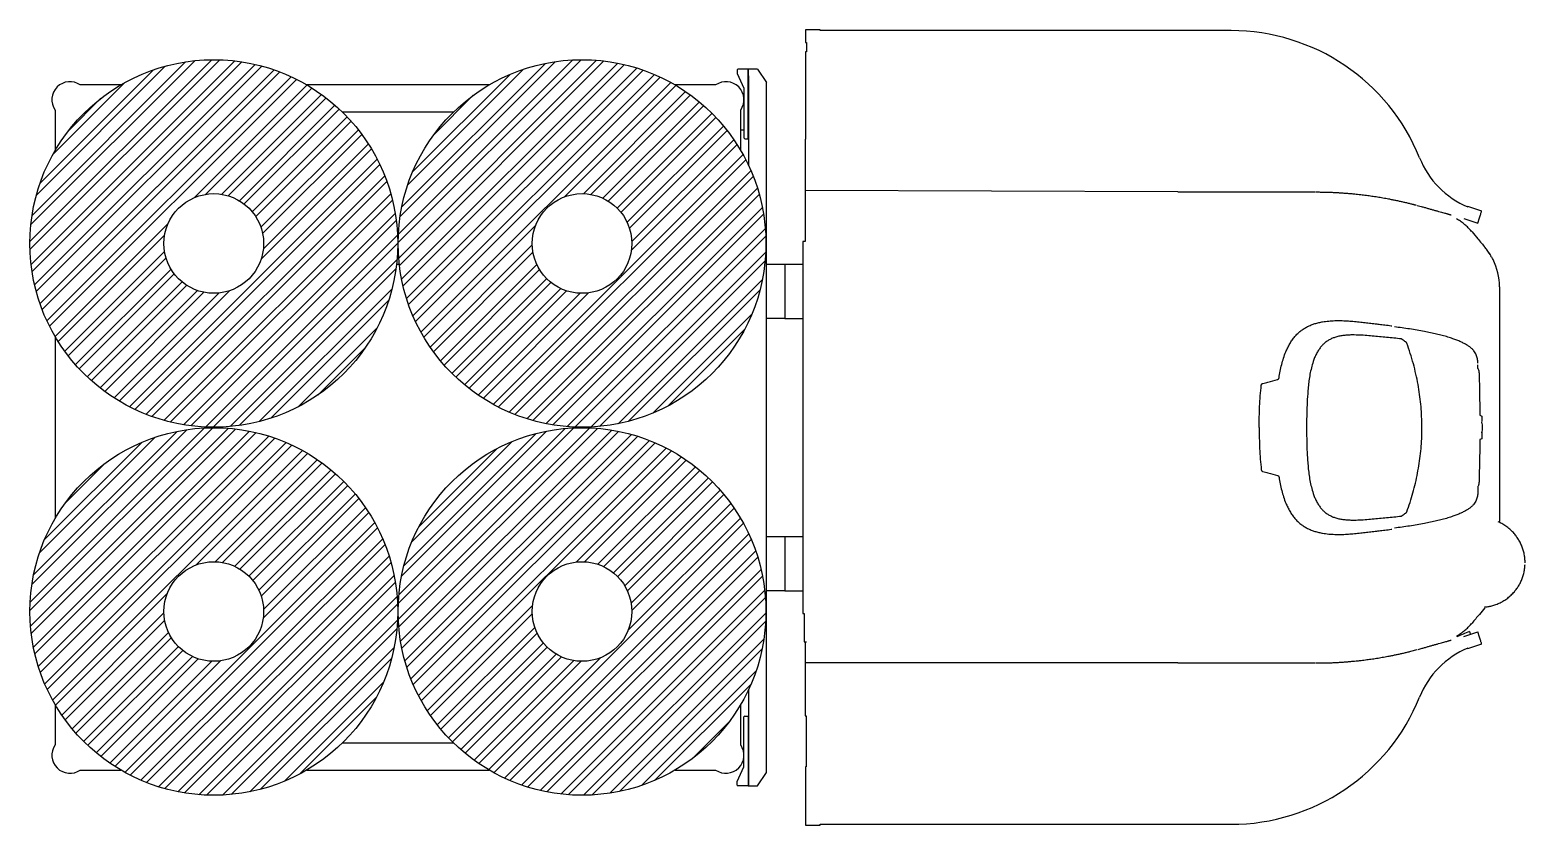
# Model space of a CAD drawing. Header units: millimetres. Extents: x -486 to 2807, y -876 to 876.
import ezdxf

# ---------------------------------------------------------------- set-up
doc = ezdxf.new("R2010")
doc.units = ezdxf.units.MM
doc.header["$LTSCALE"] = 24
doc.header["$MEASUREMENT"] = 0
doc.layers.add('FORM', color=7, linetype='Continuous', lineweight=25)
doc.layers.add('New Body', color=7, linetype='Continuous')

msp = doc.modelspace()

# ---------------------------------------------------------------- hatches: boundary and pattern name
at = {"layer": 'New Body'}
h = msp.add_hatch(dxfattribs=at)
h.set_pattern_fill('ANSI32', color=256, scale=100, angle=180)
h.set_pattern_definition([(225, (2239.08, 2427.774), (26.5165, -26.5165), []), (225, (2221.4, 2427.774), (26.5165, -26.5165), [])])
h.paths.add_polyline_path([(325.1, 405.7, 1), (1135.1, 405.7, 1)])
h.paths.add_polyline_path([(839.9, 405.7, -1), (620.4, 405.7, -1)], flags=16)
h.paths.add_polyline_path([(-485.9, 405.7, 1), (324.1, 405.7, 1)])
h.paths.add_polyline_path([(28.9, 405.7, -1), (-190.6, 405.7, -1)], flags=16)
h.paths.add_polyline_path([(-485.9, -405.3, 1), (324.1, -405.3, 1)])
h.paths.add_polyline_path([(28.9, -405.3, -1), (-190.6, -405.3, -1)], flags=16)
h.paths.add_polyline_path([(325.1, -405.3, 1), (1135.1, -405.3, 1)])
h.paths.add_polyline_path([(839.9, -405.3, -1), (620.4, -405.3, -1)], flags=16)

# ---------------------------------------------------------------- linework, layer by layer
at = {"layer": 'FORM'}
for p, q in [((1073.6, 790.2), (1071.6, 788.2)), ((1071.6, 788.2), (1071.6, 780.2)), ((1071.6, 780.2), (1086.6, 748.2)), ((1095.6, 790.2), (1073.6, 790.2)), ((1095.6, 636.2), (1095.6, 790.2)), ((1096.6, 790.2), (1095.6, 790.2)), ((1104.6, 790.2), (1096.6, 790.2)), ((1096.6, 775.2), (1096.6, 790.2)), ((1096.6, 775.2), (1096.6, 774.9)), ((1096.6, 774.9), (1096.6, 578)), ((1116.6, 790.2), (1104.9, 790.2)), ((1116.6, 790.2), (1136.6, 760.2)), ((1136.6, -759.8), (1136.6, 760.2)), ((-285.7, 755), (-374.9, 755)), ((525.3, 755), (124, 755)), ((1024.2, 755), (935, 755)), ((1086.6, 748.2), (1086.6, 638.2)), ((-430.2, 699.8), (-430.2, 610.6)), ((446.8, 695), (202.5, 695)), ((1079.5, 610.6), (1079.5, 699.8)), ((1079.5, 656.2), (1086.6, 656.2)), ((1086.6, 638.2), (1088.6, 636.2)), ((1088.6, 636.2), (1095.6, 636.2)), ((1095.6, 636.2), (1096.6, 636.2)), ((321.6, 360.2), (327.7, 360.2)), ((1136.6, 360.2), (1176.6, 360.2)), ((1176.6, 360.2), (1216.6, 360.2)), ((1176.6, 360.2), (1176.6, 240.2)), ((1216.6, 360.2), (1216.6, 240.2)), ((1176.6, 240.2), (1136.6, 240.2)), ((1176.6, 240.2), (1216.6, 240.2)), ((-430.2, 200.8), (-430.2, -200.4)), ((1136.6, -239.8), (1176.6, -239.8)), ((1176.6, -239.8), (1216.6, -239.8)), ((1176.6, -239.8), (1176.6, -359.8)), ((1216.6, -239.8), (1216.6, -359.8)), ((1176.6, -359.8), (1136.6, -359.8)), ((1176.6, -359.8), (1216.6, -359.8)), ((1216.6, -359.8), (1216.6, -409.8)), ((1096.6, -577.7), (1096.6, -774.6)), ((-430.2, -610.2), (-430.2, -699.4)), ((1079.5, -699.4), (1079.5, -610.2)), ((1088.6, -635.8), (1086.6, -637.8)), ((1086.6, -747.8), (1086.6, -637.8)), ((1088.6, -635.8), (1095.6, -635.8)), ((1095.6, -635.8), (1095.6, -789.8)), ((1096.6, -635.8), (1095.6, -635.8)), ((202.5, -694.7), (446.8, -694.7)), ((-374.9, -754.7), (-285.7, -754.7)), ((124, -754.7), (525.3, -754.7)), ((935, -754.7), (1024.2, -754.7)), ((1071.6, -779.8), (1086.6, -747.8)), ((1071.6, -787.8), (1071.6, -779.8)), ((1071.6, -787.8), (1073.6, -789.8)), ((1095.6, -789.8), (1073.6, -789.8)), ((1095.6, -789.8), (1096.6, -789.8)), ((1096.6, -774.8), (1096.6, -774.6)), ((1096.6, -774.8), (1096.6, -789.8)), ((1096.6, -789.8), (1104.6, -789.8)), ((1104.9, -789.8), (1116.6, -789.8)), ((1116.6, -789.8), (1136.6, -759.8))]:
    msp.add_line(p, q, dxfattribs=at)
for centre, radius in [((-80.9, 405.7), 405), ((730.1, 405.7), 405), ((-80.9, 405.7), 109.8), ((730.1, 405.7), 109.8), ((-80.9, -405.3), 405), ((730.1, -405.3), 405), ((-80.9, -405.3), 109.8), ((730.1, -405.3), 109.8)]:
    msp.add_circle(centre, radius, dxfattribs=at)
for centre, start, end in [((-397.7, 722.5), 55.069, 214.931), ((1047, 722.5), 325.069, 124.931), ((-397.7, -722.1), 145.069, 304.931), ((1047, -722.1), 235.069, 34.931)]:
    msp.add_arc(centre, 39.7, start, end, dxfattribs=at)
at = {"layer": 'New Body'}
for p, q in [((1254.5, 876.4), (1222.5, 876.4)), ((1222.5, 876.4), (1222.5, 848.4)), ((1254.5, 874.7), (1254.5, 876.4)), ((2159.5, 874.7), (1254.5, 874.7)), ((1224.5, 827.7), (1222.3, 827.7)), ((1222.3, 827.7), (1222.3, 635.3)), ((1222.5, 848.4), (1224.7, 848.4)), ((1224.7, 848.4), (1224.5, 827.7)), ((1222.3, 635.3), (1221.5, 635.3)), ((1221.5, 635.3), (1221.5, 410.2)), ((2042.2, 519.2), (1221.5, 522.7)), ((2042.2, 519.2), (2050.8, 519.2)), ((2050.8, 519.2), (2053.4, 519.2)), ((2053.4, 519.2), (2059.5, 519.2)), ((2569.4, 489.6), (2578.2, 487.2)), ((2711.5, 477.1), (2681.1, 487.3)), ((2702.5, 450.6), (2706.4, 462)), ((2672.2, 460.8), (2702.5, 450.6)), ((1221.5, 410.2), (1216.6, 410.2)), ((1216.6, 410.2), (1216.6, -409.8)), ((2750.5, 310.2), (2750.5, -206.9)), ((2702.7, 141.7), (2702.5, 147.2)), ((2703, 130.4), (2702.8, 138.6)), ((2707.3, 27), (2711.4, 25)), ((2711.4, -24.7), (2707.3, -26.6)), ((2711.9, -10.3), (2711.9, -12.9)), ((2703, -130), (2702.8, -138.3)), ((2702.7, -141.4), (2702.5, -146.8)), ((2702.8, -138.3), (2702.7, -141.4)), ((1216.6, -409.8), (1219.4, -409.8)), ((1219.4, -409.8), (1219.4, -436.8)), ((1219.4, -436.8), (1219.4, -472.3)), ((2672.2, -460.4), (2702.5, -450.2)), ((2684.4, -449.7), (2685.9, -454)), ((2706.4, -461.6), (2702.5, -450.2)), ((1219.4, -472.3), (1224.4, -472.3)), ((1221.5, -472.3), (1221.5, -634.9)), ((2555.2, -493), (2569.2, -489.4)), ((2571.5, -488.7), (2578.2, -486.9)), ((2681.1, -487), (2711.5, -476.8)), ((2042.2, -518.8), (1221.5, -518.8)), ((2042.2, -518.8), (2050.8, -518.8)), ((2050.8, -518.8), (2053.4, -518.8)), ((2053.4, -518.8), (2059.5, -518.8)), ((1221.5, -634.9), (1223.5, -634.9)), ((1223.5, -634.9), (1223.5, -747.3)), ((1223.5, -747.3), (1222.3, -747.3)), ((1222.3, -747.3), (1222.3, -876.1)), ((1222.3, -876.1), (1254.5, -876.1)), ((1254.5, -874.3), (2159.5, -874.3)), ((1254.5, -876.1), (1254.5, -874.3))]:
    msp.add_line(p, q, dxfattribs=at)
at = {"layer": 'New Body', "flags": 128}
for points in [[(2706.4, 462), (2707.1, 464.2), (2707.9, 466.4), (2708.6, 468.5), (2709.2, 470.5), (2709.8, 472.3), (2710.3, 473.8), (2710.8, 475.1), (2711.1, 476.1), (2711.3, 476.7), (2711.4, 477.1), (2711.5, 477.1)], [(2736.3, 370.4), (2735, 372.9), (2733.4, 375.8)], [(2711.5, -476.8), (2711.4, -476.7), (2711.3, -476.4), (2711.1, -475.7), (2710.8, -474.7), (2710.3, -473.5), (2709.8, -471.9), (2709.2, -470.2), (2708.6, -468.2), (2707.9, -466.1), (2707.1, -463.9), (2706.4, -461.6)]]:
    msp.add_lwpolyline(points, dxfattribs=at)
at = {"layer": 'New Body'}
for centre, radius, start, end in [((2159.5, 427.2), 447.5, 21.9313, 90), ((2757.8, 668.1), 197.5, 201.9313, 247.0456), ((2615.5, 310.2), 135, 29.2592, 34.1713), ((2615.5, 310.2), 135, 0, 26.4992), ((2757.8, -667.7), 230, 108.5986, 116.115), ((2757.8, -667.7), 197.5, 112.9544, 158.0687), ((2159.5, -426.8), 447.5, 270, 338.0687)]:
    msp.add_arc(centre, radius, start, end, dxfattribs=at)
msp.add_ellipse((2710.7, 0.2), major_axis=(0, -12), ratio=0.214161, start_param=0, end_param=3.141593, dxfattribs=at)
for points, knots in [([(2059.5, 519.2), (2063.1, 519.2), (2070.4, 519.2), (2081.7, 519.2), (2093.2, 519.2), (2104.9, 519.2), (2116.9, 519.2), (2128.8, 519.2), (2140.5, 519.2), (2152, 519.2), (2163.5, 519.2), (2175.1, 519.2), (2186.7, 519.2), (2198.6, 519.2), (2206.5, 519.2), (2210.4, 519.2)], [0, 0, 0, 0, 0.08247, 0.164842, 0.247203, 0.329441, 0.411641, 0.493633, 0.571766, 0.643235, 0.714793, 0.786019, 0.856887, 0.92779, 1, 1, 1, 1]), ([(2210.6, 519.2), (2235.8, 519.2), (2280.7, 519.2), (2325.6, 519.2), (2345.3, 519.2)], [0, 0, 0, 0, 0.56, 1, 1, 1, 1]), ([(2346.5, 519.2), (2348.8, 519.2), (2354.5, 519.2), (2362.6, 519), (2370.8, 518.8), (2378.2, 518.6), (2386, 518.3), (2393.9, 517.9), (2400.5, 517.5), (2405.9, 517.1), (2410, 516.8), (2414, 516.5), (2417.7, 516.2), (2420.9, 515.9), (2424, 515.7), (2427.7, 515.3), (2432.6, 514.8), (2438.5, 514.2), (2442.7, 513.7), (2445, 513.5)], [0, 0, 0, 0, 0.070247, 0.174385, 0.245252, 0.320065, 0.400078, 0.480024, 0.561189, 0.602638, 0.643733, 0.684477, 0.724869, 0.757293, 0.782, 0.820797, 0.870061, 0.929796, 1, 1, 1, 1]), ([(2445, 513.5), (2449.1, 513), (2457.3, 512), (2469.5, 510.3), (2481.7, 508.5), (2494, 506.4), (2504.7, 504.4), (2514, 502.6), (2521.9, 501), (2529.8, 499.3), (2537.6, 497.6), (2545.5, 495.7), (2550.7, 494.5), (2553.3, 493.8)], [0, 0, 0, 0, 0.112735, 0.223447, 0.336132, 0.448099, 0.560328, 0.633776, 0.706924, 0.779802, 0.853177, 0.926514, 1, 1, 1, 1]), ([(2553.3, 493.8), (2555.6, 493.2), (2558.3, 492.6), (2561.8, 491.7), (2564.1, 491.1), (2566, 490.6), (2567.1, 490.3)], [0, 0, 0, 0, 0.499998, 0.592797, 0.749997, 1, 1, 1, 1]), ([(2578.2, 487.2), (2580.7, 486.5), (2585.5, 485.2), (2592.8, 483.1), (2599.9, 481.1), (2606.8, 479.2), (2613.5, 477.3), (2619.7, 475.5), (2625.4, 474), (2629.8, 472.7), (2633.1, 471.8), (2635.6, 471.1), (2637.6, 470.5), (2639.3, 470.1), (2640.6, 469.7), (2641.6, 469.4), (2642.4, 469.2), (2643, 469), (2643.3, 468.9), (2643.5, 468.9), (2643.6, 468.8), (2643.7, 468.8), (2643.8, 468.8), (2643.9, 468.8), (2643.9, 468.8), (2643.9, 468.7)], [0, 0, 0, 0, 0.062399, 0.124574, 0.186648, 0.248977, 0.311777, 0.374129, 0.436804, 0.499352, 0.540815, 0.582388, 0.624473, 0.665591, 0.707014, 0.749148, 0.795205, 0.84154, 0.889165, 0.907859, 0.925862, 0.944105, 0.962653, 0.97884, 1, 1, 1, 1]), ([(2690.1, 431.2), (2687.9, 433.7), (2683.5, 438.8), (2676.2, 445.6), (2668.5, 451.9), (2661.7, 456.6), (2657.4, 459), (2656, 459.8)], [0, 0, 0, 0, 0.22251, 0.446337, 0.668843, 0.892635, 1, 1, 1, 1]), ([(2690.1, 431.2), (2694.3, 426.2), (2701.3, 418), (2710.8, 406.5), (2716.2, 400.1), (2718.9, 396.9)], [0, 0, 0, 0, 0.440087, 0.720041, 1, 1, 1, 1]), ([(2730.7, 380.5), (2728.9, 383.3), (2726.2, 387.6), (2722.1, 393), (2720, 395.6), (2718.9, 396.9)], [0, 0, 0, 0, 0.498527, 0.749084, 1, 1, 1, 1]), ([(2265.1, 109.6), (2265.9, 114.5), (2267.5, 124.3), (2270.8, 138.9), (2274.9, 153.2), (2279.3, 165.6), (2284, 176.1), (2288.6, 184.8), (2293.9, 193), (2299.7, 200.5), (2306, 207.2), (2312.8, 213.1), (2320.1, 218.2), (2327.7, 222.6), (2335.8, 226.3), (2344.1, 229.2), (2352.5, 231.5), (2362.6, 233.5), (2374.4, 235), (2387.7, 235.8), (2401.1, 235.9), (2414.5, 235.3), (2427.9, 234.3), (2436.8, 233.4), (2441.3, 232.9)], [0, 0, 0, 0, 0.059143, 0.118384, 0.177542, 0.236571, 0.275536, 0.314617, 0.353641, 0.392526, 0.428167, 0.463975, 0.499783, 0.535422, 0.570643, 0.605971, 0.641341, 0.67662, 0.730326, 0.78411, 0.838038, 0.892078, 0.946121, 1, 1, 1, 1]), ([(2441.7, 232.9), (2446, 232.4), (2454.5, 231.5), (2467.3, 230), (2479.6, 228.6), (2487.6, 227.6), (2491.4, 227.1)], [0, 0, 0, 0, 0.257368, 0.514733, 0.772098, 1, 1, 1, 1]), ([(2534.4, 195.5), (2523.6, 196.6), (2507.6, 198.1), (2486.2, 200.1), (2470.4, 201.8), (2454.6, 203.1), (2438.8, 204), (2425.3, 204.2), (2414.1, 203.8), (2405.3, 202.8), (2396.6, 201.3), (2388.4, 199), (2380.8, 196.1), (2374, 192.5), (2367.5, 188.1), (2361.7, 182.9), (2356.5, 177.1), (2351.7, 170.3), (2347.3, 162.7), (2343.4, 154.2), (2339.7, 143.8), (2336.2, 131.6), (2333.1, 117.6), (2330.9, 103.3), (2329.3, 89), (2327.8, 71.1), (2326.5, 49.8), (2325.9, 25), (2325.8, 8.4), (2325.8, 0.2)], [0, 0, 0, 0, 0.090471, 0.133937, 0.177438, 0.220919, 0.264349, 0.307755, 0.33193, 0.356167, 0.380353, 0.40446, 0.42564, 0.446874, 0.468028, 0.489137, 0.510324, 0.531458, 0.556566, 0.581743, 0.606893, 0.645479, 0.684136, 0.722891, 0.76168, 0.800378, 0.866905, 0.933455, 1, 1, 1, 1]), ([(2491.4, 227.1), (2493.7, 226.9), (2498.2, 226.3), (2505.1, 225.4), (2510.2, 224.8), (2513.1, 224.4), (2513.8, 224.3)], [0, 0, 0, 0, 0.304994, 0.609985, 0.914978, 1, 1, 1, 1]), ([(2702.5, 147.2), (2702.3, 148.7), (2701.9, 151.7), (2701, 156.2), (2699.6, 160.6), (2697.3, 165), (2694.3, 169.3), (2690.2, 173.6), (2685.3, 177.7), (2679.4, 181.7), (2672.7, 185.5), (2665.2, 189.1), (2656.9, 192.6), (2647.4, 196.1), (2636.7, 199.6), (2624.6, 203.1), (2611.9, 206.2), (2598.7, 209.1), (2584.5, 212), (2569.2, 214.7), (2552.7, 217.4), (2536.1, 219.8), (2524.9, 221.3), (2519.2, 222)], [0, 0, 0, 0, 0.042344, 0.084611, 0.126787, 0.168965, 0.211328, 0.254052, 0.296478, 0.338613, 0.380734, 0.423097, 0.465816, 0.508334, 0.559137, 0.610001, 0.661123, 0.712126, 0.762795, 0.822038, 0.881265, 0.940578, 1, 1, 1, 1]), ([(2544.3, 188.6), (2541.7, 190.5), (2538.4, 192.8), (2535.1, 195.1), (2534.4, 195.5)], [0, 0, 0, 0, 0.812157, 1, 1, 1, 1]), ([(2546.4, 186), (2546.3, 186.2), (2546.1, 186.8), (2545.4, 187.7), (2544.7, 188.3), (2544.3, 188.6)], [0, 0, 0, 0, 0.134901, 0.598698, 1, 1, 1, 1]), ([(2579.7, 0.2), (2579.7, 2.7), (2579.7, 12.6), (2579, 29.7), (2577.4, 51.5), (2574.8, 73.2), (2571.3, 95.4), (2566.7, 118), (2561, 140.9), (2554.3, 163.6), (2549, 178.6), (2546.4, 186)], [0, 0, 0, 0, 0.040597, 0.155348, 0.270099, 0.385668, 0.501238, 0.625439, 0.749642, 0.874821, 1, 1, 1, 1]), ([(2229.2, 97.2), (2233.1, 98.2), (2243.9, 101.2), (2254.8, 104.1), (2261.8, 106)], [0, 0, 0, 0, 0.352236, 1, 1, 1, 1]), ([(2261.8, 106), (2262.1, 106), (2262.7, 106.2), (2263.8, 106.9), (2264.7, 108.1), (2265, 109.1), (2265.1, 109.6)], [0, 0, 0, 0, 0.135995, 0.426293, 0.713075, 1, 1, 1, 1]), ([(2703, 130.4), (2703, 130.3), (2703.1, 130.1), (2703.5, 129.1), (2704.1, 127.8), (2704.6, 126.6), (2704.7, 126.2)], [0, 0, 0, 0, 0.033703, 0.168519, 0.707786, 1, 1, 1, 1]), ([(2704.7, 126.2), (2704.8, 126), (2704.9, 125.7), (2705.1, 124.6), (2705.3, 123), (2705.4, 121.5), (2705.5, 119.7), (2705.6, 117.4), (2705.7, 114.6), (2705.8, 112), (2705.8, 110.1), (2705.8, 109.4), (2705.8, 109.1)], [0, 0, 0, 0, 0.163032, 0.325067, 0.414232, 0.503302, 0.592684, 0.682136, 0.798915, 0.915993, 0.973041, 1, 1, 1, 1]), ([(2705.8, 109.1), (2705.9, 108.7), (2705.9, 106.3), (2706.2, 96.6), (2706.8, 69.7), (2707.1, 44.6), (2707.3, 27)], [0, 0, 0, 0, 0.016933, 0.084662, 0.355583, 1, 1, 1, 1]), ([(2221.2, 0.2), (2221.3, 7.9), (2221.4, 23.5), (2222.3, 46.8), (2223.7, 70.1), (2225.2, 85.6), (2225.9, 93.4)], [0, 0, 0, 0, 0.249628, 0.499255, 0.749628, 1, 1, 1, 1]), ([(2225.9, 93.4), (2225.9, 93.4), (2226, 93.9), (2226.3, 94.9), (2227.1, 96.1), (2228.2, 96.9), (2228.9, 97.1), (2229.2, 97.2)], [0, 0, 0, 0, 0.00707, 0.27991, 0.552735, 0.829571, 1, 1, 1, 1]), ([(2221.2, 0.2), (2221.3, -7.6), (2221.4, -23.1), (2222.3, -46.4), (2223.7, -69.8), (2225.2, -85.3), (2225.9, -93)], [0, 0, 0, 0, 0.249628, 0.499255, 0.749628, 1, 1, 1, 1]), ([(2325.8, 0.2), (2325.8, -7.9), (2325.9, -24), (2326.5, -48.3), (2327.7, -69.3), (2329.1, -87.2), (2330.8, -101.9), (2333, -116.5), (2336.1, -130.9), (2339.6, -143.4), (2343.4, -153.8), (2347.3, -162.3), (2351.7, -170), (2356.5, -176.7), (2361.7, -182.6), (2367.5, -187.7), (2374, -192.1), (2380.8, -195.7), (2388.4, -198.7), (2396.6, -200.9), (2405.3, -202.5), (2414.1, -203.4), (2425.3, -203.9), (2438.8, -203.7), (2454.6, -202.8), (2470.4, -201.4), (2486.2, -199.8), (2507.6, -197.8), (2523.6, -196.2), (2534.4, -195.2)], [0, 0, 0, 0, 0.064944, 0.129891, 0.194819, 0.234479, 0.274235, 0.313954, 0.353569, 0.393108, 0.418258, 0.443435, 0.468544, 0.489677, 0.510865, 0.531973, 0.553128, 0.574361, 0.595541, 0.619648, 0.643834, 0.66807, 0.692245, 0.735651, 0.779081, 0.822562, 0.866064, 0.909529, 1, 1, 1, 1]), ([(2546.4, -185.7), (2548.8, -178.7), (2553.8, -164.9), (2560.1, -143.7), (2565.6, -122.2), (2570.2, -100.6), (2573.9, -79), (2576.8, -57.3), (2578.7, -35.5), (2579.6, -16.3), (2579.7, -4.4), (2579.7, 0.2)], [0, 0, 0, 0, 0.116311, 0.232621, 0.349726, 0.46683, 0.581692, 0.696553, 0.812227, 0.927901, 1, 1, 1, 1]), ([(2711.4, 25), (2711.4, 25), (2711.5, 24.9), (2711.6, 24.2), (2711.6, 23.1), (2711.7, 21.6), (2711.8, 19.8), (2711.8, 17.8), (2711.8, 15.6), (2711.8, 14), (2711.9, 13.3)], [0, 0, 0, 0, 0.12468, 0.250089, 0.375152, 0.49976, 0.623635, 0.74929, 0.875543, 1, 1, 1, 1]), ([(2707.3, -26.6), (2707.3, -27.1), (2707.3, -29.4), (2707.2, -39.1), (2706.8, -66.1), (2706.3, -91.1), (2705.8, -108.8)], [0, 0, 0, 0, 0.016932, 0.084662, 0.355583, 1, 1, 1, 1]), ([(2711.9, -12.9), (2711.8, -13.7), (2711.8, -15.2), (2711.8, -17.4), (2711.8, -19.5), (2711.7, -21.2), (2711.6, -22.7), (2711.6, -23.8), (2711.5, -24.5), (2711.4, -24.6), (2711.4, -24.7)], [0, 0, 0, 0, 0.124454, 0.250402, 0.375753, 0.500196, 0.624006, 0.749574, 0.875324, 1, 1, 1, 1]), ([(2225.9, -93), (2225.9, -93), (2226, -93.5), (2226.3, -94.5), (2227.1, -95.7), (2228.2, -96.5), (2228.9, -96.8), (2229.2, -96.9)], [0, 0, 0, 0, 0.007071, 0.279911, 0.552736, 0.829571, 1, 1, 1, 1]), ([(2229.2, -96.9), (2233.1, -97.9), (2243.9, -100.8), (2254.8, -103.7), (2261.8, -105.6)], [0, 0, 0, 0, 0.352236, 1, 1, 1, 1]), ([(2261.8, -105.6), (2262.1, -105.7), (2262.7, -105.9), (2263.8, -106.6), (2264.7, -107.8), (2265, -108.7), (2265.1, -109.2)], [0, 0, 0, 0, 0.135994, 0.426294, 0.713075, 1, 1, 1, 1]), ([(2265.1, -109.2), (2265.9, -114.1), (2267.5, -124), (2270.8, -138.5), (2274.9, -152.9), (2279.3, -165.3), (2284, -175.8), (2288.6, -184.4), (2293.9, -192.7), (2299.7, -200.2), (2306, -206.9), (2312.8, -212.7), (2320.1, -217.9), (2327.7, -222.3), (2335.8, -225.9), (2344.1, -228.8), (2352.5, -231.1), (2362.6, -233.1), (2374.4, -234.7), (2387.7, -235.5), (2401.1, -235.6), (2414.5, -235), (2427.9, -234), (2436.8, -233.1), (2441.3, -232.6)], [0, 0, 0, 0, 0.059143, 0.118384, 0.177542, 0.236571, 0.275536, 0.314618, 0.353641, 0.392526, 0.428167, 0.463975, 0.499783, 0.535422, 0.570643, 0.605971, 0.641341, 0.67662, 0.730326, 0.78411, 0.838038, 0.892078, 0.946121, 1, 1, 1, 1]), ([(2704.7, -125.8), (2704.7, -125.9), (2704.6, -126.1), (2704.2, -127.1), (2703.7, -128.5), (2703.2, -129.6), (2703, -130)], [0, 0, 0, 0, 0.033703, 0.168519, 0.707784, 1, 1, 1, 1]), ([(2705.8, -108.8), (2705.8, -109.5), (2705.8, -111.4), (2705.7, -114.2), (2705.6, -117), (2705.5, -119.3), (2705.4, -121.2), (2705.3, -122.7), (2705.1, -124), (2705, -124.9), (2704.9, -125.5), (2704.8, -125.7), (2704.7, -125.8)], [0, 0, 0, 0, 0.083977, 0.201019, 0.317763, 0.407187, 0.496541, 0.585584, 0.674721, 0.786624, 0.898741, 1, 1, 1, 1]), ([(2702.5, -146.8), (2702.3, -148.3), (2701.9, -151.4), (2701, -155.8), (2699.6, -160.2), (2697.3, -164.6), (2694.3, -169), (2690.2, -173.2), (2685.3, -177.3), (2679.4, -181.3), (2672.7, -185.1), (2665.2, -188.8), (2656.9, -192.3), (2647.4, -195.8), (2636.7, -199.3), (2624.6, -202.7), (2611.9, -205.9), (2598.7, -208.8), (2584.5, -211.6), (2569.2, -214.4), (2552.7, -217), (2536.1, -219.4), (2524.9, -220.9), (2519.2, -221.7)], [0, 0, 0, 0, 0.042344, 0.084611, 0.126787, 0.168965, 0.211328, 0.254053, 0.296478, 0.338613, 0.380735, 0.423097, 0.465816, 0.508334, 0.559137, 0.610001, 0.661123, 0.712127, 0.762795, 0.822038, 0.881265, 0.940578, 1, 1, 1, 1]), ([(2534.4, -195.2), (2537.1, -193.3), (2540.4, -191), (2543.7, -188.7), (2544.3, -188.3)], [0, 0, 0, 0, 0.81215, 1, 1, 1, 1]), ([(2544.3, -188.3), (2544.8, -187.9), (2545.7, -187.2), (2546.2, -186.1), (2546.4, -185.7)], [0, 0, 0, 0, 0.560574, 1, 1, 1, 1]), ([(2441.7, -232.6), (2446, -232.1), (2454.5, -231.1), (2467.3, -229.7), (2479.6, -228.2), (2487.6, -227.3), (2491.4, -226.8)], [0, 0, 0, 0, 0.257368, 0.514733, 0.772098, 1, 1, 1, 1]), ([(2491.4, -226.8), (2493.7, -226.5), (2498.2, -225.9), (2505.1, -225.1), (2510.2, -224.4), (2513.1, -224), (2513.8, -224)], [0, 0, 0, 0, 0.304994, 0.609985, 0.914978, 1, 1, 1, 1]), ([(2807, -297.8), (2806.9, -295.1), (2806.7, -289.6), (2805.6, -281.1), (2803.7, -272.2), (2800.8, -263.1), (2797, -254.5), (2792.4, -246.2), (2787.1, -238.5), (2780.8, -231), (2773.5, -223.8), (2764.9, -217.1), (2756.4, -211.8), (2750.5, -209.1), (2747.9, -207.9)], [0, 0, 0, 0, 0.068017, 0.136038, 0.217199, 0.29863, 0.379845, 0.463225, 0.546819, 0.630246, 0.728331, 0.82667, 0.924737, 1, 1, 1, 1]), ([(2717.7, -395.4), (2720.3, -395.1), (2725.6, -394.5), (2734.1, -392.7), (2742.9, -389.9), (2751.9, -386.1), (2760.5, -381.4), (2768.7, -375.7), (2776.4, -369.2), (2783.1, -362.1), (2788.8, -354.8), (2793.7, -347.3), (2797.9, -339.3), (2801.5, -330.6), (2804.2, -321.3), (2806.2, -311.5), (2806.7, -304.8), (2806.9, -301.5)], [0, 0, 0, 0, 0.055077, 0.110165, 0.179567, 0.249206, 0.318685, 0.392212, 0.465915, 0.539438, 0.603104, 0.667055, 0.730954, 0.794548, 0.862966, 0.931615, 1, 1, 1, 1]), ([(2718.3, -397.3), (2714.3, -402.1), (2707.6, -410.1), (2698.2, -421.3), (2692.8, -427.7), (2690.1, -430.9)], [0, 0, 0, 0, 0.428215, 0.714105, 1, 1, 1, 1]), ([(2656, -459.5), (2657.6, -458.6), (2662, -456.1), (2668.7, -451.3), (2676.3, -445.2), (2683.5, -438.4), (2687.9, -433.4), (2690.1, -430.9)], [0, 0, 0, 0, 0.120026, 0.337531, 0.555032, 0.777519, 1, 1, 1, 1]), ([(2445.9, -513), (2450.1, -512.5), (2458.3, -511.5), (2470.7, -509.8), (2483, -507.9), (2495.4, -505.8), (2506.2, -503.8), (2515.6, -502), (2523.6, -500.3), (2531.5, -498.6), (2539.4, -496.8), (2547.4, -494.9), (2552.6, -493.6), (2555.2, -493)], [0, 0, 0, 0, 0.112694, 0.223517, 0.33622, 0.448163, 0.560347, 0.633802, 0.70694, 0.779829, 0.853198, 0.926515, 1, 1, 1, 1]), ([(2578.2, -486.9), (2580.7, -486.2), (2585.5, -484.8), (2592.8, -482.8), (2599.9, -480.8), (2606.8, -478.8), (2613.5, -477), (2619.7, -475.2), (2625.4, -473.6), (2630.3, -472.2), (2634.5, -471.1), (2637.7, -470.2), (2640.1, -469.5), (2641.5, -469.1), (2642.4, -468.8), (2643, -468.7), (2643.3, -468.6), (2643.5, -468.5), (2643.6, -468.5), (2643.7, -468.5), (2643.8, -468.4), (2643.9, -468.4), (2643.9, -468.4), (2643.9, -468.4)], [0, 0, 0, 0, 0.062404, 0.124584, 0.186664, 0.248999, 0.311804, 0.374161, 0.436841, 0.499394, 0.561643, 0.624472, 0.686815, 0.749126, 0.795189, 0.841528, 0.889157, 0.907852, 0.925858, 0.944101, 0.96265, 0.978839, 1, 1, 1, 1]), ([(2059.5, -518.8), (2063.1, -518.8), (2070.4, -518.8), (2081.7, -518.8), (2093.2, -518.8), (2104.9, -518.8), (2116.9, -518.8), (2128.8, -518.8), (2140.5, -518.8), (2152, -518.8), (2163.5, -518.8), (2175.1, -518.8), (2186.7, -518.8), (2198.6, -518.8), (2206.5, -518.8), (2210.4, -518.8)], [0, 0, 0, 0, 0.08247, 0.164842, 0.247203, 0.329441, 0.411641, 0.493633, 0.571766, 0.643235, 0.714793, 0.786019, 0.856887, 0.92779, 1, 1, 1, 1]), ([(2210.6, -518.8), (2235.8, -518.8), (2280.7, -518.8), (2325.6, -518.8), (2345.3, -518.8)], [0, 0, 0, 0, 0.56, 1, 1, 1, 1]), ([(2346.5, -518.8), (2346.5, -518.8), (2346.6, -518.8), (2347.2, -518.8), (2350.7, -518.8), (2357.1, -518.8), (2365.3, -518.6), (2373.1, -518.4), (2380.5, -518.2), (2388.3, -517.8), (2394.7, -517.5), (2399.5, -517.2), (2402.7, -517), (2405.8, -516.8), (2408.9, -516.5), (2412, -516.3), (2415.1, -516.1), (2418.1, -515.8), (2421.7, -515.5), (2426.1, -515.1), (2431.7, -514.6), (2438.5, -513.9), (2443.3, -513.3), (2445.9, -513)], [0, 0, 0, 0, 0.000606, 0.005066, 0.017172, 0.104182, 0.197807, 0.264749, 0.340248, 0.418665, 0.5, 0.532314, 0.564323, 0.596029, 0.627432, 0.65853, 0.689324, 0.719813, 0.75, 0.796202, 0.85327, 0.921203, 1, 1, 1, 1])]:
    msp.add_open_spline(points, degree=3, knots=knots, dxfattribs=at)

doc.saveas('drawing.dxf')
